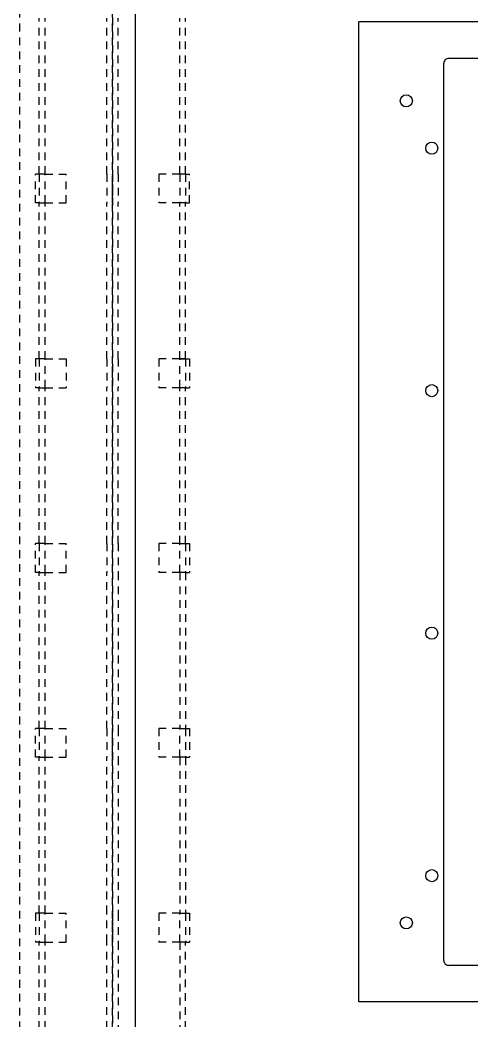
# Model space of a CAD drawing. Header units: inches. Extents: x 6 to 369, y -225 to 2.
# Drawn here: x 204.29 to 211.62, y -37.51 to -21.26 of the extents above; entities that cross this region are included whole.
import ezdxf

# ---------------------------------------------------------------- set-up
doc = ezdxf.new("R2010")
doc.units = ezdxf.units.IN
doc.header["$MEASUREMENT"] = 0
doc.linetypes.add('DOT2', pattern=[0.125, 0, -0.125])
doc.linetypes.add('HIDDEN2', pattern=[0.1875, 0.125, -0.0625])
for name, color, linetype in [('Cabinet', 253, 'HIDDEN2'), ('CB_E3_W_HR_3P', 10, 'Continuous'), ('CB_E3_W_HR_3P_DOOR_CUTOUT_FLUSH&EXTENDED_NO-FLANGE', 255, 'Continuous'), ('CB_E3_W_HR_3P_DOOR_CUTOUT_FLUSH_FLANGED', 2, 'Continuous'), ('D', 3, 'Continuous')]:
    doc.layers.add(name, color=color, linetype=linetype)

# ---------------------------------------------------------------- blocks, each defined once
blk = doc.blocks.new('A$C065B1C50')
at = {"layer": 'CB_E3_W_HR_3P'}
for centre in [(3.465, 15.512), (7.402, 15.512), (11.339, 15.512), (0.768, 14.626), (1.181, 13.858), (13.622, 13.858), (1.181, 9.921), (13.622, 9.921), (1.181, 5.984), (13.622, 5.984), (1.181, 2.047), (13.622, 2.047), (0.768, 1.28), (4.449, 0.394), (10.354, 0.394)]:
    blk.add_circle(centre, 0.0984, dxfattribs=at)
at = {"layer": 'CB_E3_W_HR_3P_DOOR_CUTOUT_FLUSH&EXTENDED_NO-FLANGE'}
for p, q in [((13.346, 15.315), (1.457, 15.315)), ((1.378, 0.669), (1.378, 15.236)), ((13.425, 0.669), (13.425, 15.236)), ((13.346, 0.591), (1.457, 0.591))]:
    blk.add_line(p, q, dxfattribs=at)
for centre, start, end in [((1.457, 15.236), 89.9998, 180.0002), ((13.346, 15.236), 0, 90), ((1.457, 0.669), 179.9998, 270.0002), ((13.346, 0.669), 269.9998, 0.0002)]:
    blk.add_arc(centre, 0.0787, start, end, dxfattribs=at)
at = {"layer": 'CB_E3_W_HR_3P_DOOR_CUTOUT_FLUSH_FLANGED'}
for p, q in [((0, 0), (0, 15.906)), ((14.016, 15.906), (0, 15.906)), ((14.016, 0), (14.016, 15.906)), ((14.016, 0), (0, 0))]:
    blk.add_line(p, q, dxfattribs=at)
blk = doc.blocks.new('A$C5A7909A9')
at = {"layer": 'Cabinet', "linetype": 'HIDDEN2'}
for p, q in [((0, 0), (0, 90)), ((0.094, 78.234), (0.094, 80.765)), ((1.094, 78.234), (1.094, 80.765)), ((1.187, 78.234), (1.187, 80.765)), ((0, 78.234), (0, 77.765)), ((0.094, 78.234), (0.094, 77.765)), ((1.094, 78.234), (0.75, 78.234)), ((0.75, 78.234), (0.75, 77.765)), ((1.094, 78.234), (1.094, 77.765)), ((1.187, 78.234), (1.094, 78.234)), ((1.187, 78.234), (1.187, 77.765)), ((1.187, 78.234), (1.25, 78.234)), ((1.25, 77.765), (1.25, 78.234)), ((0.094, 75.234), (0.094, 77.765)), ((1.094, 77.765), (0.75, 77.765)), ((1.094, 75.234), (1.094, 77.765)), ((1.187, 77.765), (1.094, 77.765)), ((1.187, 75.234), (1.187, 77.765)), ((1.187, 77.765), (1.25, 77.765)), ((0, 74.765), (0, 75.234)), ((0.094, 75.234), (0.094, 74.765)), ((1.094, 75.234), (0.75, 75.234)), ((0.75, 75.234), (0.75, 74.765)), ((1.094, 74.765), (1.094, 75.234)), ((1.094, 75.234), (1.187, 75.234)), ((1.187, 75.234), (1.094, 75.234)), ((1.187, 75.234), (1.187, 74.765)), ((1.187, 75.234), (1.25, 75.234)), ((1.25, 75.234), (1.25, 74.765)), ((0.094, 72.234), (0.094, 74.765)), ((1.094, 74.765), (0.75, 74.765)), ((1.094, 72.234), (1.094, 74.765)), ((1.187, 74.765), (1.094, 74.765)), ((1.187, 74.765), (1.094, 74.765)), ((1.187, 72.234), (1.187, 74.765)), ((1.187, 74.765), (1.25, 74.765)), ((0, 71.765), (0, 72.234)), ((0.094, 72.234), (0.094, 71.765)), ((1.094, 72.234), (0.75, 72.234)), ((0.75, 72.234), (0.75, 71.765)), ((1.094, 71.765), (1.094, 72.234)), ((1.094, 72.234), (1.187, 72.234)), ((1.187, 72.234), (1.187, 71.765)), ((1.187, 72.234), (1.25, 72.234)), ((1.25, 72.234), (1.25, 71.765)), ((0.094, 71.765), (0.094, 69.234)), ((1.094, 71.765), (0.75, 71.765)), ((1.094, 71.765), (1.094, 69.234)), ((1.187, 71.765), (1.094, 71.765)), ((1.187, 71.765), (1.187, 69.234)), ((1.187, 71.765), (1.25, 71.765)), ((0, 68.765), (0, 69.234)), ((0.094, 69.234), (0.094, 68.765)), ((1.094, 69.234), (0.75, 69.234)), ((0.75, 69.234), (0.75, 68.765)), ((1.094, 69.234), (1.187, 69.234)), ((1.094, 68.765), (1.094, 69.234)), ((1.187, 69.234), (1.187, 68.765)), ((1.187, 69.234), (1.25, 69.234)), ((1.25, 69.234), (1.25, 68.765)), ((0.094, 68.765), (0.094, 66.234)), ((1.094, 68.765), (0.75, 68.765)), ((1.094, 68.765), (1.094, 66.234)), ((1.187, 68.765), (1.094, 68.765)), ((1.187, 68.765), (1.187, 66.234)), ((1.187, 68.765), (1.25, 68.765)), ((0, 65.765), (0, 66.234)), ((0.094, 66.234), (0.094, 65.765)), ((1.094, 66.234), (0.75, 66.234)), ((0.75, 66.234), (0.75, 65.765)), ((1.094, 66.234), (1.187, 66.234)), ((1.094, 65.765), (1.094, 66.234)), ((1.187, 66.234), (1.187, 65.765)), ((1.187, 66.234), (1.25, 66.234)), ((1.25, 66.234), (1.25, 65.765)), ((0.094, 65.765), (0.094, 63.234)), ((1.094, 65.765), (0.75, 65.765)), ((1.094, 65.765), (1.094, 63.234)), ((1.187, 65.765), (1.094, 65.765)), ((1.187, 65.765), (1.25, 65.765)), ((1.187, 63.234), (1.187, 65.765))]:
    blk.add_line(p, q, dxfattribs=at)
blk = doc.blocks.new('A$C11D33752')
at = {"layer": 'Cabinet', "linetype": 'HIDDEN2'}
for p, q in [((57.882, 0), (57.882, 90)), ((59.382, 90), (59.382, 0)), ((58.195, 78.234), (58.195, 80.765)), ((58.289, 78.234), (58.289, 80.765)), ((59.289, 78.234), (59.289, 80.765)), ((58.132, 77.765), (58.132, 78.234)), ((58.195, 78.234), (58.132, 78.234)), ((58.289, 78.234), (58.195, 78.234)), ((58.195, 78.234), (58.195, 77.765)), ((58.289, 78.234), (58.632, 78.234)), ((58.289, 77.765), (58.289, 78.234)), ((58.632, 77.765), (58.632, 78.234)), ((59.289, 78.234), (59.289, 77.765)), ((59.382, 77.765), (59.382, 78.234)), ((58.195, 77.765), (58.132, 77.765)), ((58.195, 77.765), (58.289, 77.765)), ((58.195, 75.234), (58.195, 77.765)), ((58.289, 77.765), (58.632, 77.765)), ((58.289, 75.234), (58.289, 77.765)), ((59.289, 75.234), (59.289, 77.765)), ((58.132, 75.234), (58.132, 74.765)), ((58.195, 75.234), (58.132, 75.234)), ((58.289, 75.234), (58.195, 75.234)), ((58.195, 75.234), (58.195, 74.765)), ((58.289, 75.234), (58.632, 75.234)), ((58.289, 74.765), (58.289, 75.234)), ((58.632, 75.234), (58.632, 74.765)), ((59.289, 75.234), (59.289, 74.765)), ((59.382, 74.765), (59.382, 75.234)), ((58.195, 74.765), (58.132, 74.765)), ((58.195, 74.765), (58.289, 74.765)), ((58.195, 72.234), (58.195, 74.765)), ((58.289, 74.765), (58.632, 74.765)), ((58.289, 72.234), (58.289, 74.765)), ((59.289, 72.234), (59.289, 74.765)), ((58.132, 71.765), (58.132, 72.234)), ((58.195, 72.234), (58.132, 72.234)), ((58.289, 72.234), (58.195, 72.234)), ((58.195, 72.234), (58.195, 71.765)), ((58.289, 72.234), (58.632, 72.234)), ((58.289, 71.765), (58.289, 72.234)), ((58.632, 71.765), (58.632, 72.234)), ((59.289, 72.234), (59.289, 71.765)), ((59.382, 71.765), (59.382, 72.234)), ((58.195, 71.765), (58.132, 71.765)), ((58.195, 71.765), (58.289, 71.765)), ((58.195, 69.234), (58.195, 71.765)), ((58.289, 71.765), (58.632, 71.765)), ((58.289, 69.234), (58.289, 71.765)), ((59.289, 69.234), (59.289, 71.765)), ((58.132, 68.765), (58.132, 69.234)), ((58.195, 69.234), (58.132, 69.234)), ((58.289, 69.234), (58.195, 69.234)), ((58.195, 69.234), (58.195, 68.765)), ((58.289, 69.234), (58.632, 69.234)), ((58.289, 68.765), (58.289, 69.234)), ((58.632, 68.765), (58.632, 69.234)), ((59.289, 69.234), (59.289, 68.765)), ((59.382, 68.765), (59.382, 69.234)), ((58.195, 68.765), (58.132, 68.765)), ((58.195, 68.765), (58.289, 68.765)), ((58.195, 66.234), (58.195, 68.765)), ((58.289, 68.765), (58.632, 68.765)), ((58.289, 66.234), (58.289, 68.765)), ((59.289, 66.234), (59.289, 68.765)), ((58.132, 66.234), (58.132, 65.765)), ((58.195, 66.234), (58.132, 66.234)), ((58.289, 66.234), (58.195, 66.234)), ((58.195, 66.234), (58.195, 65.765)), ((58.289, 66.234), (58.632, 66.234)), ((58.289, 65.765), (58.289, 66.234)), ((58.632, 65.765), (58.632, 66.234)), ((59.289, 65.765), (59.289, 66.234)), ((59.382, 66.234), (59.382, 65.765)), ((58.195, 65.765), (58.132, 65.765)), ((58.195, 65.765), (58.289, 65.765)), ((58.195, 63.234), (58.195, 65.765)), ((58.289, 65.765), (58.632, 65.765)), ((58.289, 63.234), (58.289, 65.765)), ((59.289, 63.234), (59.289, 65.765))]:
    blk.add_line(p, q, dxfattribs=at)

msp = doc.modelspace()

# ---------------------------------------------------------------- linework, layer by layer
at = {"layer": 'D', "color": 7}
msp.add_line((206.16053, -101.37335), (206.16053, -13.24835), dxfattribs=at)

# ---------------------------------------------------------------- block references
at = {"layer": 'Cabinet', "color": 7, "linetype": 'DOT2'}
msp.add_blockref('A$C065B1C50', (209.78566, -37.20191), dxfattribs=at)
at = {"layer": 'D', "color": 7}
for name, p in [('A$C11D33752', (146.40307, -101.99835)), ('A$C5A7909A9', (205.78553, -101.99835))]:
    msp.add_blockref(name, p, dxfattribs=at)

doc.saveas('drawing.dxf')
